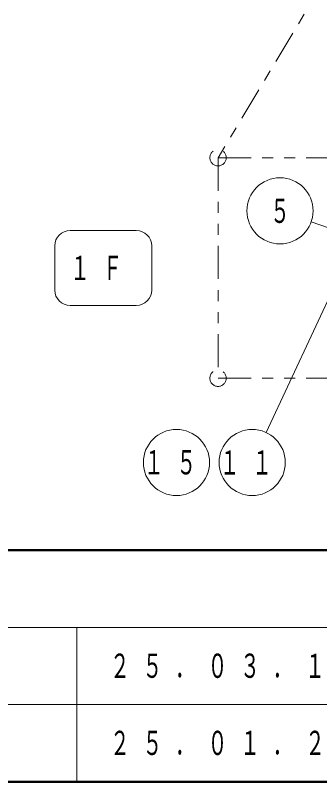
# Model space of a CAD drawing. Units: millimetres on the paper. Extents: x -385 to 0, y -594 to 267.
# Drawn here: x -289.1 to -261.5, y 0 to 69.5 of the extents above; entities that cross this region are included whole.
import ezdxf
from ezdxf.enums import TextEntityAlignment as Align

# ---------------------------------------------------------------- set-up
doc = ezdxf.new("R2010")
doc.units = ezdxf.units.MM
doc.linetypes.add('USER2', pattern=[6, 3, -1, 1, -1])
doc.linetypes.add('USER3', pattern=[8, 3, -1, 1, -1, 1, -1])
doc.layers.add('LY_1', color=7, linetype='Continuous', lineweight=25)
doc.styles.add('ＭＳ ゴシック', font='')
doc.styles.get('ＭＳ ゴシック').set_extended_font_data('MS Gothic')

msp = doc.modelspace()

# ---------------------------------------------------------------- linework, layer by layer
at = {"layer": 'LY_1', "linetype": 'USER2', "lineweight": 13}
msp.add_line((-223.848, 134.819), (-270.692, 56.601), dxfattribs=at)
at = {"layer": 'LY_1', "linetype": 'USER3', "lineweight": 13}
for p, q in [((-270.692, 56.601), (-225.692, 56.601)), ((-270.692, 56.601), (-270.692, 36.601)), ((-270.692, 36.601), (-225.692, 36.601))]:
    msp.add_line(p, q, dxfattribs=at)
at = {"layer": 'LY_1', "lineweight": 13}
for p, q in [((-262.244, 50.789), (-250.336, 46.601)), ((-278.118, 50.001), (-284.118, 50.001)), ((-285.518, 48.601), (-285.518, 44.601)), ((-276.718, 44.601), (-276.718, 48.601)), ((-266.329, 31.673), (-259.376, 46.601)), ((-284.118, 43.201), (-278.118, 43.201)), ((-385, 14), (-243.5, 14)), ((-283.5, 14), (-283.5, 0)), ((-385, 7), (-243.5, 7))]:
    msp.add_line(p, q, dxfattribs=at)
at = {"layer": 'LY_1', "lineweight": 50}
for p, q in [((-385, 21), (0, 21)), ((-385, 0), (0, 0))]:
    msp.add_line(p, q, dxfattribs=at)
at = {"layer": 'LY_1', "linetype": 'USER3', "lineweight": 13}
for centre in [(-270.692, 56.601), (-270.692, 36.601)]:
    msp.add_circle(centre, 0.742, dxfattribs=at)
at = {"layer": 'LY_1', "lineweight": 13}
for centre in [(-265.074, 51.784), (-274.47, 28.954), (-267.596, 28.954)]:
    msp.add_circle(centre, 3, dxfattribs=at)
for centre, start, end in [((-284.118, 48.601), 90, 180), ((-278.118, 48.601), 0, 90), ((-284.118, 44.601), 180, 270), ((-278.118, 44.601), 270, 0)]:
    msp.add_arc(centre, 1.4, start, end, dxfattribs=at)

# ---------------------------------------------------------------- texts
at = {"layer": 'LY_1', "style": 'ＭＳ ゴシック', "width": 0.6}
msp.add_text('５', height=2.199, dxfattribs=at).set_placement((-265.074, 51.784), align=Align.MIDDLE_CENTER)
at = {"layer": 'LY_1', "char_height": 2.199, "style": 'ＭＳ ゴシック'}
for s, insert, attachment_point in [('\\T1.64;\\W0.6;１Ｆ', (-284.118, 46.601), 4), ('\\T1.64;\\W0.6;１５', (-274.47, 28.954), 5), ('\\T1.64;\\W0.6;１１', (-267.596, 28.954), 5), ('\\T1.64;\\W0.6;２５．０３．１８', (-280.5, 10.5), 4), ('\\T1.64;\\W0.6;２５．０１．２４', (-280.5, 3.5), 4)]:
    msp.add_mtext(s, dxfattribs=dict(at, insert=insert, attachment_point=attachment_point))

doc.saveas('drawing.dxf')
